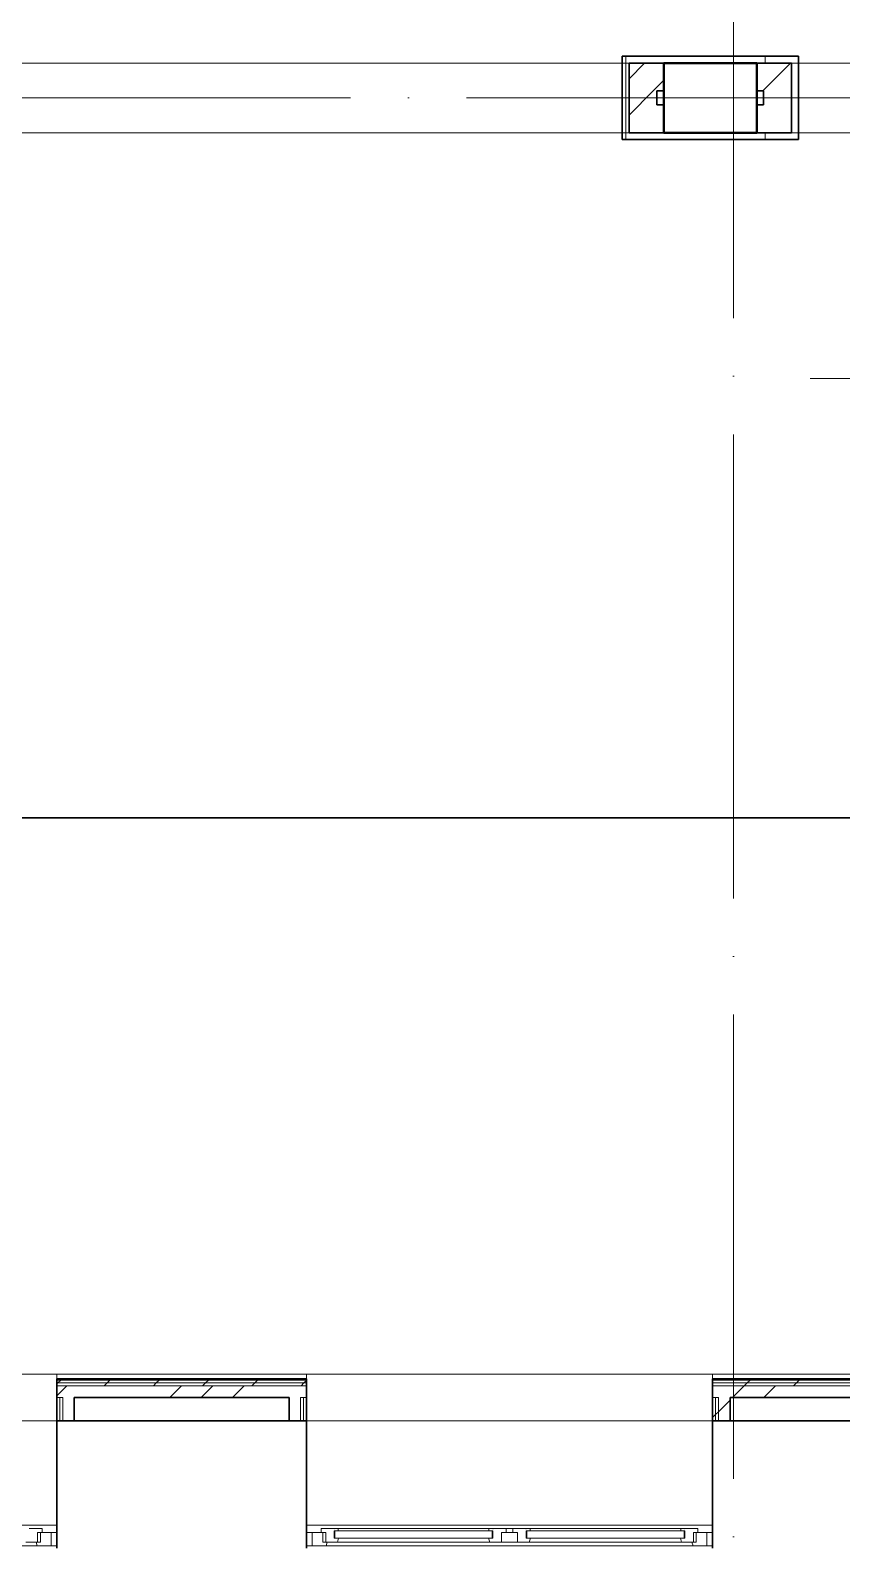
# Model space of a CAD drawing. Header units: millimetres. Extents: x -325553 to 627452, y -28539 to 738858.
# Drawn here: x -18945 to -15449, y 185171 to 191705 of the extents above; entities that cross this region are included whole.
import ezdxf

# ---------------------------------------------------------------- set-up
doc = ezdxf.new("R2010")
doc.units = ezdxf.units.MM
for name, pattern in [('ADSK_Линия сетки', [25, 20, -2.5, 0, -2.5]), ('ADSK_Сверху', [450, 300, -150]), ('штриховаяX2', [1.5, 1, -0.5])]:
    doc.linetypes.add(name, pattern=pattern)
doc.layers.add('000_доп.МДУ', color=7, linetype='Continuous')
for name, color, linetype, lineweight in [('_ Окна', 7, 'Continuous', 9), ('RC-Линии_связи-Адресные', 5, 'Continuous', 30), ('Аннотация', 7, 'Continuous', 18), ('Линии', 7, 'Continuous', 9), ('Несущие колонны', 252, 'Continuous', 18), ('Ограждение', 252, 'Continuous', 9), ('Окна', 252, 'Continuous', 9), ('Оси', 252, 'Continuous', 9), ('Стены внутренние', 7, 'Continuous', 18), ('Стены наружные', 7, 'Continuous', 18), ('Стены штриховка', 7, 'Continuous', 9)]:
    doc.layers.add(name, color=color, linetype=linetype, lineweight=lineweight)

# ---------------------------------------------------------------- blocks, each defined once
blk = doc.blocks.new('1 этаж')
at = {"layer": '_ Окна', "color": 251, "lineweight": 18, "true_color": 0x636466}
for p, q in [((-19633.8, 14991.3), (-19689.8, 14991.3)), ((-19653.8, 14933.3), (-19653.8, 14974.3)), ((-19653.8, 14974.3), (-19633.8, 14974.3)), ((-19641.8, 14974.3), (-19641.8, 14933.3)), ((-19633.8, 14974.3), (-19633.8, 14991.3)), ((-19595.8, 14974.3), (-19633.8, 14974.3)), ((-19595.8, 14916.3), (-19595.8, 14974.3)), ((-18432.8, 14974.3), (-18470.8, 14974.3)), ((-18470.8, 14974.3), (-18470.8, 14916.3)), ((-18376.8, 14991.3), (-18432.8, 14991.3)), ((-18432.8, 14991.3), (-18432.8, 14974.3)), ((-18432.8, 14974.3), (-18412.8, 14974.3)), ((-18424.8, 14933.3), (-18424.8, 14974.3)), ((-18412.8, 14974.3), (-18412.8, 14933.3)), ((-18375.8, 14990.3), (-18376.8, 14991.3)), ((-18374.8, 14991.3), (-18375.8, 14990.3)), ((-18375.8, 14950.3), (-18375.8, 14982.3)), ((-18375.8, 14982.3), (-18357.8, 14982.3)), ((-18360.2, 14991.3), (-18374.8, 14991.3)), ((-18357.8, 14982.3), (-18360.2, 14991.3)), ((-17708.4, 14991.3), (-17710.8, 14982.3)), ((-17710.8, 14982.3), (-17692.8, 14982.3)), ((-17693.8, 14991.3), (-17708.4, 14991.3)), ((-17692.8, 14990.3), (-17693.8, 14991.3)), ((-17691.8, 14991.3), (-17692.8, 14990.3)), ((-17692.8, 14982.3), (-17692.8, 14950.3)), ((-17635.8, 14991.3), (-17691.8, 14991.3)), ((-17655.8, 14933.3), (-17655.8, 14974.3)), ((-17655.8, 14974.3), (-17635.8, 14974.3)), ((-17635.8, 14974.3), (-17635.8, 14991.3)), ((-17549.8, 14991.3), (-17605.8, 14991.3)), ((-17605.8, 14991.3), (-17605.8, 14974.3)), ((-17605.8, 14974.3), (-17585.8, 14974.3)), ((-17585.8, 14974.3), (-17585.8, 14933.3)), ((-17548.8, 14990.3), (-17549.8, 14991.3)), ((-17547.8, 14991.3), (-17548.8, 14990.3)), ((-17548.8, 14950.3), (-17548.8, 14982.3)), ((-17548.8, 14982.3), (-17530.8, 14982.3)), ((-17533.2, 14991.3), (-17547.8, 14991.3)), ((-17530.8, 14982.3), (-17533.2, 14991.3)), ((-16881.4, 14991.3), (-16883.8, 14982.3)), ((-16883.8, 14982.3), (-16865.8, 14982.3)), ((-16866.8, 14991.3), (-16881.4, 14991.3)), ((-16865.8, 14990.3), (-16866.8, 14991.3)), ((-16864.8, 14991.3), (-16865.8, 14990.3)), ((-16865.8, 14982.3), (-16865.8, 14950.3)), ((-16808.8, 14991.3), (-16864.8, 14991.3)), ((-16828.8, 14933.3), (-16828.8, 14974.3)), ((-16828.8, 14974.3), (-16808.8, 14974.3)), ((-16816.8, 14974.3), (-16816.8, 14933.3)), ((-16808.8, 14974.3), (-16808.8, 14991.3)), ((-16770.8, 14974.3), (-16808.8, 14974.3)), ((-16770.8, 14916.3), (-16770.8, 14974.3)), ((-19704.2, 14933.3), (-19653.8, 14933.3)), ((-19659.8, 14933.3), (-19655.2, 14916.3)), ((-19655.2, 14916.3), (-19595.8, 14916.3)), ((-19641.8, 14933.3), (-19653.8, 14933.3)), ((-18470.8, 14916.3), (-18411.4, 14916.3)), ((-18412.8, 14933.3), (-18424.8, 14933.3)), ((-18412.8, 14933.3), (-18362.4, 14933.3)), ((-18411.4, 14916.3), (-18406.8, 14933.3)), ((-18357.8, 14950.3), (-18375.8, 14950.3)), ((-18362.4, 14933.3), (-18357.8, 14950.3)), ((-17692.8, 14950.3), (-17710.8, 14950.3)), ((-17710.8, 14950.3), (-17706.2, 14933.3)), ((-17706.2, 14933.3), (-17655.8, 14933.3)), ((-17585.8, 14933.3), (-17535.4, 14933.3)), ((-17530.8, 14950.3), (-17548.8, 14950.3)), ((-17535.4, 14933.3), (-17530.8, 14950.3)), ((-16865.8, 14950.3), (-16883.8, 14950.3)), ((-16883.8, 14950.3), (-16879.2, 14933.3)), ((-16879.2, 14933.3), (-16828.8, 14933.3)), ((-16834.8, 14933.3), (-16830.2, 14916.3)), ((-16830.2, 14916.3), (-16770.8, 14916.3)), ((-16816.8, 14933.3), (-16828.8, 14933.3))]:
    blk.add_line(p, q, dxfattribs=at)
at = {"layer": '_ Окна', "color": 251, "true_color": 0x636466}
for p, q in [((-19570.8, 14974.3), (-19595.8, 14974.3)), ((-19595.8, 14974.3), (-19595.8, 14916.3)), ((-18470.8, 14974.3), (-18495.8, 14974.3)), ((-18470.8, 14916.3), (-18470.8, 14974.3)), ((-18372.8, 14982.3), (-18375.8, 14982.3)), ((-18375.8, 14982.3), (-18375.8, 14950.3)), ((-17695.8, 14982.3), (-18372.8, 14982.3)), ((-18372.8, 14982.3), (-18372.8, 14950.3)), ((-18372.8, 14950.3), (-18372.8, 14982.3)), ((-17695.8, 14950.3), (-17695.8, 14982.3)), ((-17695.8, 14982.3), (-17695.8, 14950.3)), ((-17692.8, 14982.3), (-17695.8, 14982.3)), ((-17692.8, 14950.3), (-17692.8, 14982.3)), ((-17545.8, 14982.3), (-17548.8, 14982.3)), ((-17548.8, 14982.3), (-17548.8, 14950.3)), ((-16868.8, 14982.3), (-17545.8, 14982.3)), ((-17545.8, 14982.3), (-17545.8, 14950.3)), ((-17545.8, 14950.3), (-17545.8, 14982.3)), ((-16868.8, 14950.3), (-16868.8, 14982.3)), ((-16868.8, 14982.3), (-16868.8, 14950.3)), ((-16865.8, 14982.3), (-16868.8, 14982.3)), ((-16865.8, 14950.3), (-16865.8, 14982.3)), ((-16745.8, 14974.3), (-16770.8, 14974.3)), ((-16770.8, 14974.3), (-16770.8, 14916.3)), ((-19595.8, 14916.3), (-19570.8, 14916.3)), ((-18495.8, 14916.3), (-18470.8, 14916.3)), ((-18375.8, 14950.3), (-18372.8, 14950.3)), ((-18372.8, 14950.3), (-17695.8, 14950.3)), ((-17695.8, 14950.3), (-17692.8, 14950.3)), ((-17548.8, 14950.3), (-17545.8, 14950.3)), ((-17545.8, 14950.3), (-16868.8, 14950.3)), ((-16868.8, 14950.3), (-16865.8, 14950.3)), ((-16770.8, 14916.3), (-16745.8, 14916.3))]:
    blk.add_line(p, q, dxfattribs=at)
at = {"layer": 'Аннотация', "color": 251, "lineweight": 20, "true_color": 0x636466}
blk.add_line((-16324.8, 19947.3), (-14824.8, 19947.3), dxfattribs=at)
at = {"layer": 'Линии', "color": 251, "linetype": 'ADSK_Сверху', "ltscale": 100, "true_color": 0x636466}
for p, q in [((-7750.8, 21306.3), (-28215.8, 21306.3)), ((-7750.8, 21006.3), (-28215.8, 21006.3))]:
    blk.add_line(p, q, dxfattribs=at)
at = {"layer": 'Несущие колонны', "color": 251, "lineweight": 40, "true_color": 0x636466}
for p, q in [((-16955.8, 21306.3), (-16555.8, 21306.3)), ((-16955.8, 21006.3), (-16955.8, 21306.3)), ((-16555.8, 21306.3), (-16955.8, 21306.3)), ((-16955.8, 21306.3), (-16955.8, 21006.3)), ((-16555.8, 21306.3), (-16555.8, 21006.3)), ((-16555.8, 21006.3), (-16555.8, 21306.3)), ((-16555.8, 21006.3), (-16955.8, 21006.3)), ((-16955.8, 21006.3), (-16555.8, 21006.3))]:
    blk.add_line(p, q, dxfattribs=at)
at = {"layer": 'Ограждение', "color": 251, "true_color": 0x636466}
for p, q in [((-27566.2, 15656.3), (-13580.8, 15656.3)), ((-21320.8, 15656.3), (-19570.8, 15656.3)), ((-19570.8, 15656.3), (-19570.8, 15636.3)), ((-18495.8, 15636.3), (-18495.8, 15656.3)), ((-18495.8, 15656.3), (-16745.8, 15656.3)), ((-16745.8, 15656.3), (-16745.8, 15636.3)), ((-21320.8, 15456.3), (-19570.8, 15456.3)), ((-18495.8, 15456.3), (-16745.8, 15456.3)), ((-21320.8, 15006.3), (-19570.8, 15006.3)), ((-18495.8, 15006.3), (-16745.8, 15006.3))]:
    blk.add_line(p, q, dxfattribs=at)
at = {"layer": 'Окна', "color": 251, "true_color": 0x636466}
for p, q in [((-18374.8, 14991.3), (-18376.8, 14991.3)), ((-17708.4, 14991.3), (-18360.2, 14991.3)), ((-17691.8, 14991.3), (-17693.8, 14991.3)), ((-17635.8, 14991.3), (-17605.8, 14991.3)), ((-17605.8, 14974.3), (-17635.8, 14974.3)), ((-17547.8, 14991.3), (-17549.8, 14991.3)), ((-16881.4, 14991.3), (-17533.2, 14991.3)), ((-16864.8, 14991.3), (-16866.8, 14991.3)), ((-21236.4, 14916.3), (-19655.2, 14916.3)), ((-18411.4, 14916.3), (-16830.2, 14916.3)), ((-18362.4, 14933.3), (-17706.2, 14933.3)), ((-17585.8, 14933.3), (-17655.8, 14933.3)), ((-17535.4, 14933.3), (-16879.2, 14933.3))]:
    blk.add_line(p, q, dxfattribs=at)
at = {"layer": 'Оси', "color": 251, "linetype": 'ADSK_Линия сетки', "ltscale": 100, "true_color": 0x636466}
for p, q in [((-16655.8, 32206.9), (-16655.8, -33769.9)), ((-805.8, 21156.3), (-72528.1, 21156.3)), ((-805.8, 15456.3), (-72528.1, 15456.3))]:
    blk.add_line(p, q, dxfattribs=at)
at = {"layer": 'Стены внутренние', "color": 251, "lineweight": 30, "true_color": 0x636466}
for p, q in [((-19570.8, 15456.3), (-19570.8, 14906.3)), ((-18570.8, 15456.3), (-19495.8, 15456.3)), ((-18495.8, 14906.3), (-18495.8, 15456.3)), ((-16745.8, 15456.3), (-16745.8, 14906.3)), ((-15755.8, 15456.3), (-16670.8, 15456.3))]:
    blk.add_line(p, q, dxfattribs=at)
at = {"layer": 'Стены наружные', "color": 251, "lineweight": 30, "true_color": 0x636466}
for p, q in [((-16375.8, 21336.3), (-17135.8, 21336.3)), ((-17135.8, 21336.3), (-17135.8, 20976.3)), ((-16555.8, 21306.3), (-17105.8, 21306.3)), ((-17105.8, 21306.3), (-17105.8, 21006.3)), ((-16955.8, 21186.3), (-16955.8, 21306.3)), ((-16405.8, 21306.3), (-16555.8, 21306.3)), ((-16555.8, 21306.3), (-16555.8, 21186.3)), ((-16405.8, 21006.3), (-16405.8, 21306.3)), ((-16375.8, 20976.3), (-16375.8, 21336.3)), ((-16985.8, 21186.3), (-16955.8, 21186.3)), ((-16985.8, 21126.3), (-16985.8, 21186.3)), ((-16555.8, 21186.3), (-16525.8, 21186.3)), ((-16525.8, 21186.3), (-16525.8, 21126.3)), ((-16955.8, 21126.3), (-16985.8, 21126.3)), ((-16955.8, 21006.3), (-16955.8, 21126.3)), ((-16525.8, 21126.3), (-16555.8, 21126.3)), ((-16555.8, 21126.3), (-16555.8, 21006.3)), ((-17135.8, 20976.3), (-16375.8, 20976.3)), ((-17105.8, 21006.3), (-16555.8, 21006.3)), ((-16555.8, 21006.3), (-16405.8, 21006.3)), ((-18495.8, 15636.3), (-19570.8, 15636.3)), ((-19570.8, 15636.3), (-19570.8, 15456.3)), ((-18495.8, 15456.3), (-18495.8, 15636.3)), ((-15680.8, 15636.3), (-16745.8, 15636.3)), ((-16745.8, 15636.3), (-16745.8, 15456.3)), ((-19495.8, 15556.3), (-18570.8, 15556.3)), ((-19495.8, 15456.3), (-19495.8, 15556.3)), ((-18570.8, 15556.3), (-18570.8, 15456.3)), ((-16670.8, 15556.3), (-15755.8, 15556.3)), ((-16670.8, 15456.3), (-16670.8, 15556.3)), ((-19570.8, 15456.3), (-19495.8, 15456.3)), ((-18570.8, 15456.3), (-18495.8, 15456.3)), ((-16745.8, 15456.3), (-16670.8, 15456.3))]:
    blk.add_line(p, q, dxfattribs=at)
at = {"layer": 'Стены наружные', "color": 251, "linetype": 'Continuous', "lineweight": 9, "true_color": 0x636466}
for p, q in [((-17119.8, 20976.3), (-17119.8, 21336.3)), ((-17105.8, 21239), (-17038.6, 21306.3)), ((-16530, 21186.3), (-16410, 21306.3)), ((-16519.8, 21306.3), (-16519.8, 21336.3)), ((-17105.8, 21081.9), (-17001.4, 21186.3)), ((-17001.4, 21186.3), (-16955.8, 21231.9)), ((-16519.8, 20976.3), (-16519.8, 21006.3)), ((-19570.8, 15614.9), (-19566.9, 15618.8)), ((-19566.9, 15618.8), (-19554.4, 15631.3)), ((-19554.4, 15631.3), (-19549.4, 15636.3)), ((-19367.3, 15606.3), (-19354.8, 15618.8)), ((-19354.8, 15618.8), (-19342.3, 15631.3)), ((-19155.1, 15606.3), (-19142.6, 15618.8)), ((-19142.6, 15618.8), (-19130.1, 15631.3)), ((-19130.1, 15631.3), (-19125.1, 15636.3)), ((-18943, 15606.3), (-18930.5, 15618.8)), ((-18930.5, 15618.8), (-18918, 15631.3)), ((-18730.9, 15606.3), (-18718.4, 15618.8)), ((-18718.4, 15618.8), (-18705.9, 15631.3)), ((-18705.9, 15631.3), (-18700.9, 15636.3)), ((-18518.7, 15606.3), (-18506.2, 15618.8)), ((-18506.2, 15618.8), (-18495.8, 15629.2)), ((-16609.6, 15606.3), (-16597.1, 15618.8)), ((-16597.1, 15618.8), (-16584.6, 15631.3)), ((-16584.6, 15631.3), (-16579.6, 15636.3)), ((-16397.4, 15606.3), (-16384.9, 15618.8)), ((-16384.9, 15618.8), (-16372.4, 15631.3)), ((-19570.8, 15563.4), (-19527.9, 15606.3)), ((-19084.5, 15556.3), (-19034.5, 15606.3)), ((-18949.5, 15556.3), (-18899.5, 15606.3)), ((-18814.6, 15556.3), (-18764.6, 15606.3)), ((-16745.8, 15605), (-16744.5, 15606.3)), ((-16659.6, 15556.3), (-16609.6, 15606.3)), ((-16524.6, 15556.3), (-16474.6, 15606.3)), ((-16733.3, 15482.5), (-16720.8, 15495)), ((-16720.8, 15495), (-16670.8, 15545)), ((-16745.8, 15470), (-16733.3, 15482.5))]:
    blk.add_line(p, q, dxfattribs=at)
at = {"layer": 'Стены штриховка', "color": 251, "true_color": 0x636466}
for p, q in [((-19570.8, 15631.3), (-18495.8, 15631.3)), ((-18495.8, 15631.3), (-19570.8, 15631.3)), ((-18495.8, 15618.8), (-19570.8, 15618.8)), ((-16745.8, 15631.3), (-15680.8, 15631.3)), ((-15680.8, 15631.3), (-16745.8, 15631.3)), ((-15680.8, 15618.8), (-16745.8, 15618.8)), ((-18495.8, 15606.3), (-19570.8, 15606.3)), ((-19545.8, 15556.3), (-19570.8, 15556.3)), ((-19558.3, 15456.3), (-19558.3, 15556.3)), ((-19545.8, 15456.3), (-19545.8, 15556.3)), ((-18520.8, 15456.3), (-18520.8, 15556.3)), ((-18495.8, 15556.3), (-18520.8, 15556.3)), ((-18508.3, 15456.3), (-18508.3, 15556.3)), ((-15680.8, 15606.3), (-16745.8, 15606.3)), ((-16720.8, 15556.3), (-16745.8, 15556.3)), ((-16733.3, 15456.3), (-16733.3, 15556.3)), ((-16720.8, 15456.3), (-16720.8, 15556.3))]:
    blk.add_line(p, q, dxfattribs=at)

msp = doc.modelspace()

# ---------------------------------------------------------------- linework, layer by layer
at = {"layer": 'RC-Линии_связи-Адресные', "color": 5, "linetype": 'штриховаяX2', "ltscale": 2}
msp.add_line((-32794.3, 188311.9), (-13038.5, 188311.9), dxfattribs=at)

# ---------------------------------------------------------------- block references
at = {"layer": '000_доп.МДУ', "color": 7, "lineweight": 0}
msp.add_blockref('1 этаж', (740.6, 170258), dxfattribs=at)

doc.saveas('drawing.dxf')
